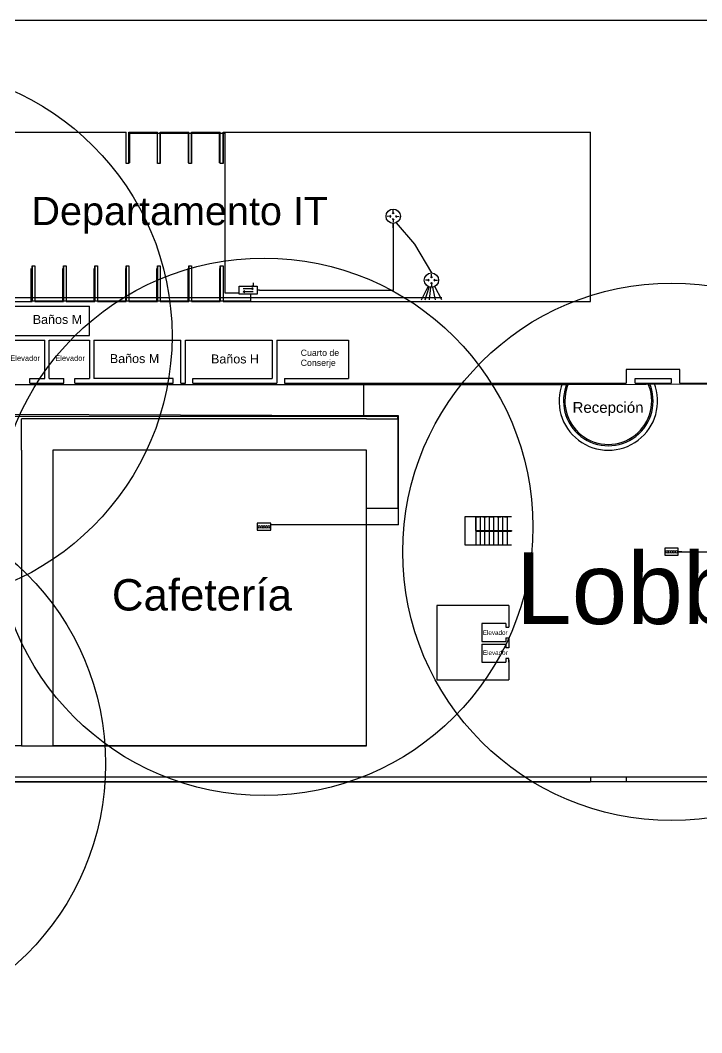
# Model space of a CAD drawing. Header units: millimetres. Extents: x 225 to 740, y 2333 to 4836.
# Drawn here: x 275.6 to 351.6, y 2332.5 to 2445.5 of the extents above; entities that cross this region are included whole.
import ezdxf

# ---------------------------------------------------------------- set-up
doc = ezdxf.new("R2010")
doc.units = ezdxf.units.MM
for name, color, linetype in [('DefaultArea', 30, 'Continuous'), ('DefaultNetwork', 100, 'Continuous'), ('DefaultTags', 7, 'Continuous'), ('DefaultWalls', 5, 'Continuous'), ('NoF1', 5, 'Continuous')]:
    doc.layers.add(name, color=color, linetype=linetype)
doc.styles.get("Standard").update_dxf_attribs({"font": 'arial.ttf'})

msp = doc.modelspace()

# ---------------------------------------------------------------- linework, layer by layer
at = {"layer": 'DefaultArea'}
for centre in [(262.52, 2410.29), (302.79, 2388.99), (348.28, 2386.2), (255.11, 2362.51)]:
    msp.add_circle(centre, 30, dxfattribs=at)
at = {"layer": 'DefaultNetwork', "color": 8}
for p, q in [((287.81, 2429.62), (287.81, 2432.93)), ((287.81, 2432.93), (298.4, 2432.93)), ((294.34, 2429.62), (294.34, 2432.93)), ((297.82, 2429.62), (297.82, 2432.93)), ((298.4, 2432.93), (298.4, 2415.13)), ((317.19, 2422.36), (317.19, 2422.86)), ((317.19, 2422.86), (317.19, 2415.37)), ((317.54, 2422.93), (319.58, 2420.53)), ((319.58, 2420.53), (321.47, 2417.33)), ((276.81, 2414.21), (276.81, 2417.83)), ((280.34, 2414.21), (280.34, 2417.83)), ((283.84, 2414.21), (283.84, 2417.83)), ((287.36, 2414.21), (287.36, 2417.83)), ((290.83, 2414.21), (290.83, 2417.83)), ((294.33, 2414.21), (294.33, 2417.83)), ((297.87, 2414.21), (297.87, 2417.83)), ((301.45, 2415.93), (301.45, 2415.86)), ((301.56, 2416.23), (301.56, 2415.86)), ((302.28, 2415.42), (302.02, 2415.42)), ((302.28, 2415.42), (317.19, 2415.42)), ((320.38, 2414.33), (321.11, 2415.81)), ((320.78, 2414.33), (321.23, 2415.76)), ((321.25, 2414.33), (321.39, 2415.73)), ((321.92, 2414.33), (321.63, 2415.74)), ((322.63, 2414.33), (321.85, 2415.82)), ((273.52, 2414.6), (322.63, 2414.6)), ((298.4, 2415.13), (300.02, 2415.13)), ((301.33, 2414.21), (301.33, 2414.96)), ((276.81, 2414.21), (301.33, 2414.21)), ((313.9, 2404.84), (263.9, 2404.84)), ((336.7, 2404.84), (313.9, 2404.84)), ((313.9, 2404.84), (313.9, 2401.38)), ((383.77, 2405.03), (336.7, 2404.84)), ((313.9, 2401.38), (267.59, 2401.57)), ((317.8, 2401.38), (313.9, 2401.38)), ((317.8, 2389.22), (317.8, 2401.38)), ((317.8, 2389.22), (303.53, 2389.22)), ((349.02, 2386.2), (361.11, 2386.21)), ((349.43, 2386.2), (349.02, 2386.2))]:
    msp.add_line(p, q, dxfattribs=at)
at = {"layer": 'DefaultNetwork', "color": 240, "true_color": 0xed1f24}
for p, q in [((316.93, 2423.66), (316.53, 2423.64)), ((316.93, 2423.66), (316.82, 2423.76)), ((316.93, 2423.66), (316.83, 2423.54)), ((317.2, 2423.93), (317.09, 2424.04)), ((317.2, 2423.39), (317.09, 2423.29)), ((317.2, 2423.93), (317.2, 2424.33)), ((317.2, 2423.93), (317.31, 2424.04)), ((317.2, 2423.39), (317.2, 2422.99)), ((317.2, 2423.39), (317.31, 2423.29)), ((317.47, 2423.66), (317.58, 2423.76)), ((317.47, 2423.66), (317.87, 2423.64)), ((317.47, 2423.66), (317.57, 2423.54))]:
    msp.add_line(p, q, dxfattribs=at)
at = {"layer": 'DefaultNetwork', "color": 4}
for p, q in [((321.2, 2416.52), (320.8, 2416.51)), ((321.2, 2416.52), (321.1, 2416.63)), ((321.2, 2416.52), (321.1, 2416.41)), ((321.47, 2416.8), (321.36, 2416.9)), ((321.47, 2416.8), (321.47, 2417.2)), ((321.47, 2416.8), (321.58, 2416.9)), ((321.75, 2416.52), (321.85, 2416.63)), ((321.75, 2416.52), (322.15, 2416.51)), ((321.75, 2416.52), (321.84, 2416.41)), ((321.47, 2416.25), (321.36, 2416.15)), ((321.47, 2416.25), (321.47, 2415.85)), ((321.47, 2416.25), (321.58, 2416.15))]:
    msp.add_line(p, q, dxfattribs=at)
at = {"layer": 'DefaultNetwork', "color": 6}
for p, q in [((300.02, 2414.96), (300.02, 2415.86)), ((300.02, 2415.86), (302.02, 2415.86)), ((301.57, 2415.56), (300.47, 2415.56)), ((300.47, 2415.26), (300.63, 2415.38)), ((301.57, 2415.56), (301.41, 2415.68)), ((301.57, 2415.56), (301.41, 2415.44)), ((302.02, 2415.86), (302.02, 2414.96)), ((302.02, 2414.96), (300.02, 2414.96)), ((300.47, 2415.26), (301.57, 2415.26)), ((300.47, 2415.26), (300.63, 2415.14))]:
    msp.add_line(p, q, dxfattribs=at)
at = {"layer": 'DefaultNetwork'}
for p, q in [((302.03, 2389.4), (302.03, 2388.6)), ((303.53, 2389.4), (302.03, 2389.4)), ((303.53, 2388.6), (303.53, 2389.4)), ((302.03, 2388.6), (303.53, 2388.6)), ((347.52, 2386.61), (347.52, 2385.81)), ((349.02, 2386.61), (347.52, 2386.61)), ((349.02, 2385.81), (349.02, 2386.61)), ((347.52, 2385.81), (349.02, 2385.81))]:
    msp.add_line(p, q, dxfattribs=at)
at = {"layer": 'DefaultNetwork', "color": 240, "true_color": 0xed1f24}
msp.add_circle((317.2, 2423.66), 0.8, dxfattribs=at)
at = {"layer": 'DefaultNetwork', "color": 4}
msp.add_circle((321.47, 2416.53), 0.8, dxfattribs=at)
at = {"layer": 'DefaultNetwork', "color": 3}
for centre in [(302.26, 2388.99), (302.53, 2388.99), (302.79, 2388.99), (303.06, 2388.99), (303.32, 2388.99), (347.75, 2386.2), (348.02, 2386.2), (348.28, 2386.2), (348.55, 2386.2), (348.81, 2386.2)]:
    msp.add_circle(centre, 0.132, dxfattribs=at)
at = {"layer": 'DefaultNetwork', "color": 8}
msp.add_arc((341.21, 2403.04), 4.85, 155.6513, 24.3487, dxfattribs=at)
at = {"layer": 'DefaultWalls'}
for p, q in [((241.21, 2445.54), (441.21, 2445.54)), ((241.21, 2445.54), (441.21, 2445.54)), ((241.21, 2445.54), (441.21, 2445.54)), ((241.21, 2445.54), (441.21, 2445.54)), ((273.41, 2433.04), (287.41, 2433.04)), ((273.41, 2433.04), (287.41, 2433.04)), ((273.41, 2433.04), (287.41, 2433.04)), ((273.41, 2433.04), (287.41, 2433.04)), ((287.41, 2429.54), (287.41, 2433.04)), ((287.41, 2429.54), (287.41, 2433.04)), ((287.41, 2429.54), (287.41, 2433.04)), ((287.41, 2429.54), (287.41, 2433.04)), ((287.71, 2433.04), (290.91, 2433.04)), ((287.71, 2429.54), (287.71, 2433.04)), ((287.71, 2433.04), (287.71, 2429.54)), ((287.71, 2433.04), (290.91, 2433.04)), ((287.71, 2429.54), (287.71, 2433.04)), ((287.71, 2433.04), (287.71, 2429.54)), ((287.71, 2433.04), (290.91, 2433.04)), ((287.71, 2429.54), (287.71, 2433.04)), ((287.71, 2433.04), (287.71, 2429.54)), ((287.71, 2433.04), (290.91, 2433.04)), ((287.71, 2429.54), (287.71, 2433.04)), ((287.71, 2433.04), (287.71, 2429.54)), ((290.91, 2429.54), (290.91, 2433.04)), ((290.91, 2429.54), (290.91, 2433.04)), ((290.91, 2429.54), (290.91, 2433.04)), ((290.91, 2429.54), (290.91, 2433.04)), ((291.21, 2433.04), (294.41, 2433.04)), ((291.21, 2429.54), (291.21, 2433.04)), ((291.21, 2433.04), (291.21, 2429.54)), ((291.21, 2433.04), (294.41, 2433.04)), ((291.21, 2429.54), (291.21, 2433.04)), ((291.21, 2433.04), (291.21, 2429.54)), ((291.21, 2433.04), (294.41, 2433.04)), ((291.21, 2429.54), (291.21, 2433.04)), ((291.21, 2433.04), (291.21, 2429.54)), ((291.21, 2433.04), (294.41, 2433.04)), ((291.21, 2429.54), (291.21, 2433.04)), ((291.21, 2433.04), (291.21, 2429.54)), ((294.41, 2429.54), (294.41, 2433.04)), ((294.41, 2429.54), (294.41, 2433.04)), ((294.41, 2429.54), (294.41, 2433.04)), ((294.41, 2429.54), (294.41, 2433.04)), ((294.71, 2433.04), (297.91, 2433.04)), ((294.71, 2429.54), (294.71, 2433.04)), ((294.71, 2433.04), (294.71, 2429.54)), ((294.71, 2433.04), (297.91, 2433.04)), ((294.71, 2429.54), (294.71, 2433.04)), ((294.71, 2433.04), (294.71, 2429.54)), ((294.71, 2433.04), (297.91, 2433.04)), ((294.71, 2429.54), (294.71, 2433.04)), ((294.71, 2433.04), (294.71, 2429.54)), ((294.71, 2433.04), (297.91, 2433.04)), ((294.71, 2429.54), (294.71, 2433.04)), ((294.71, 2433.04), (294.71, 2429.54)), ((297.91, 2429.54), (297.91, 2433.04)), ((297.91, 2429.54), (297.91, 2433.04)), ((297.91, 2429.54), (297.91, 2433.04)), ((297.91, 2429.54), (297.91, 2433.04)), ((298.21, 2433.04), (339.21, 2433.04)), ((298.21, 2429.54), (298.21, 2433.04)), ((298.21, 2433.04), (298.21, 2429.54)), ((298.21, 2433.04), (339.21, 2433.04)), ((298.21, 2429.54), (298.21, 2433.04)), ((298.21, 2433.04), (298.21, 2429.54)), ((298.21, 2433.04), (339.21, 2433.04)), ((298.21, 2429.54), (298.21, 2433.04)), ((298.21, 2433.04), (298.21, 2429.54)), ((298.21, 2433.04), (339.21, 2433.04)), ((298.21, 2429.54), (298.21, 2433.04)), ((298.21, 2433.04), (298.21, 2429.54)), ((339.21, 2414.14), (339.21, 2433.04)), ((339.21, 2414.14), (339.21, 2433.04)), ((339.21, 2414.14), (339.21, 2433.04)), ((339.21, 2414.14), (339.21, 2433.04)), ((287.71, 2429.54), (287.41, 2429.54)), ((287.71, 2429.54), (287.41, 2429.54)), ((287.71, 2429.54), (287.41, 2429.54)), ((287.71, 2429.54), (287.41, 2429.54)), ((291.21, 2429.54), (290.91, 2429.54)), ((291.21, 2429.54), (290.91, 2429.54)), ((291.21, 2429.54), (290.91, 2429.54)), ((291.21, 2429.54), (290.91, 2429.54)), ((294.71, 2429.54), (294.41, 2429.54)), ((294.71, 2429.54), (294.41, 2429.54)), ((294.71, 2429.54), (294.41, 2429.54)), ((294.71, 2429.54), (294.41, 2429.54)), ((298.21, 2429.54), (297.91, 2429.54)), ((298.21, 2429.54), (297.91, 2429.54)), ((298.21, 2429.54), (297.91, 2429.54)), ((298.21, 2429.54), (297.91, 2429.54)), ((276.91, 2418.14), (276.91, 2414.14)), ((276.91, 2414.14), (276.91, 2418.14)), ((276.91, 2418.14), (277.21, 2418.14)), ((276.91, 2418.14), (276.91, 2414.14)), ((276.91, 2414.14), (276.91, 2418.14)), ((276.91, 2418.14), (277.21, 2418.14)), ((276.91, 2418.14), (276.91, 2414.14)), ((276.91, 2414.14), (276.91, 2418.14)), ((276.91, 2418.14), (277.21, 2418.14)), ((276.91, 2418.14), (276.91, 2414.14)), ((276.91, 2414.14), (276.91, 2418.14)), ((276.91, 2418.14), (277.21, 2418.14)), ((277.21, 2418.14), (277.21, 2414.14)), ((277.21, 2418.14), (277.21, 2414.14)), ((277.21, 2418.14), (277.21, 2414.14)), ((277.21, 2418.14), (277.21, 2414.14)), ((280.41, 2418.14), (280.41, 2414.14)), ((280.41, 2414.14), (280.41, 2418.14)), ((280.41, 2418.14), (280.71, 2418.14)), ((280.41, 2418.14), (280.41, 2414.14)), ((280.41, 2414.14), (280.41, 2418.14)), ((280.41, 2418.14), (280.71, 2418.14)), ((280.41, 2418.14), (280.41, 2414.14)), ((280.41, 2414.14), (280.41, 2418.14)), ((280.41, 2418.14), (280.71, 2418.14)), ((280.41, 2418.14), (280.41, 2414.14)), ((280.41, 2414.14), (280.41, 2418.14)), ((280.41, 2418.14), (280.71, 2418.14)), ((280.71, 2418.14), (280.71, 2414.14)), ((280.71, 2418.14), (280.71, 2414.14)), ((280.71, 2418.14), (280.71, 2414.14)), ((280.71, 2418.14), (280.71, 2414.14)), ((283.91, 2418.14), (283.91, 2414.14)), ((283.91, 2414.14), (283.91, 2418.14)), ((283.91, 2418.14), (284.21, 2418.14)), ((283.91, 2418.14), (283.91, 2414.14)), ((283.91, 2414.14), (283.91, 2418.14)), ((283.91, 2418.14), (284.21, 2418.14)), ((283.91, 2418.14), (283.91, 2414.14)), ((283.91, 2414.14), (283.91, 2418.14)), ((283.91, 2418.14), (284.21, 2418.14)), ((283.91, 2418.14), (283.91, 2414.14)), ((283.91, 2414.14), (283.91, 2418.14)), ((283.91, 2418.14), (284.21, 2418.14)), ((284.21, 2418.14), (284.21, 2414.14)), ((284.21, 2418.14), (284.21, 2414.14)), ((284.21, 2418.14), (284.21, 2414.14)), ((284.21, 2418.14), (284.21, 2414.14)), ((287.41, 2418.14), (287.41, 2414.14)), ((287.41, 2414.14), (287.41, 2418.14)), ((287.41, 2418.14), (287.71, 2418.14)), ((287.41, 2418.14), (287.41, 2414.14)), ((287.41, 2414.14), (287.41, 2418.14)), ((287.41, 2418.14), (287.71, 2418.14)), ((287.41, 2418.14), (287.41, 2414.14)), ((287.41, 2414.14), (287.41, 2418.14)), ((287.41, 2418.14), (287.71, 2418.14)), ((287.41, 2418.14), (287.41, 2414.14)), ((287.41, 2414.14), (287.41, 2418.14)), ((287.41, 2418.14), (287.71, 2418.14)), ((287.71, 2418.14), (287.71, 2414.14)), ((287.71, 2418.14), (287.71, 2414.14)), ((287.71, 2418.14), (287.71, 2414.14)), ((287.71, 2418.14), (287.71, 2414.14)), ((290.91, 2418.14), (290.91, 2414.14)), ((290.91, 2414.14), (290.91, 2418.14)), ((290.91, 2418.14), (291.21, 2418.14)), ((290.91, 2418.14), (290.91, 2414.14)), ((290.91, 2414.14), (290.91, 2418.14)), ((290.91, 2418.14), (291.21, 2418.14)), ((290.91, 2418.14), (290.91, 2414.14)), ((290.91, 2414.14), (290.91, 2418.14)), ((290.91, 2418.14), (291.21, 2418.14)), ((290.91, 2418.14), (290.91, 2414.14)), ((290.91, 2414.14), (290.91, 2418.14)), ((290.91, 2418.14), (291.21, 2418.14)), ((291.21, 2418.14), (291.21, 2414.14)), ((291.21, 2418.14), (291.21, 2414.14)), ((291.21, 2418.14), (291.21, 2414.14)), ((291.21, 2418.14), (291.21, 2414.14)), ((294.41, 2418.14), (294.41, 2414.14)), ((294.41, 2414.14), (294.41, 2418.14)), ((294.41, 2418.14), (294.71, 2418.14)), ((294.41, 2418.14), (294.41, 2414.14)), ((294.41, 2414.14), (294.41, 2418.14)), ((294.41, 2418.14), (294.71, 2418.14)), ((294.41, 2418.14), (294.41, 2414.14)), ((294.41, 2414.14), (294.41, 2418.14)), ((294.41, 2418.14), (294.71, 2418.14)), ((294.41, 2418.14), (294.41, 2414.14)), ((294.41, 2414.14), (294.41, 2418.14)), ((294.41, 2418.14), (294.71, 2418.14)), ((294.71, 2418.14), (294.71, 2414.14)), ((294.71, 2418.14), (294.71, 2414.14)), ((294.71, 2418.14), (294.71, 2414.14)), ((294.71, 2418.14), (294.71, 2414.14)), ((297.91, 2418.14), (297.91, 2414.14)), ((297.91, 2414.14), (297.91, 2418.14)), ((297.91, 2418.14), (298.21, 2418.14)), ((297.91, 2418.14), (297.91, 2414.14)), ((297.91, 2414.14), (297.91, 2418.14)), ((297.91, 2418.14), (298.21, 2418.14)), ((297.91, 2418.14), (297.91, 2414.14)), ((297.91, 2414.14), (297.91, 2418.14)), ((297.91, 2418.14), (298.21, 2418.14)), ((297.91, 2418.14), (297.91, 2414.14)), ((297.91, 2414.14), (297.91, 2418.14)), ((297.91, 2418.14), (298.21, 2418.14)), ((298.21, 2418.14), (298.21, 2414.14)), ((298.21, 2418.14), (298.21, 2414.14)), ((298.21, 2418.14), (298.21, 2414.14)), ((298.21, 2418.14), (298.21, 2414.14)), ((273.41, 2414.14), (276.91, 2414.14)), ((273.41, 2414.14), (276.91, 2414.14)), ((273.41, 2414.14), (276.91, 2414.14)), ((273.41, 2414.14), (276.91, 2414.14)), ((273.61, 2413.64), (283.31, 2413.64)), ((273.61, 2413.64), (283.31, 2413.64)), ((273.61, 2413.64), (283.31, 2413.64)), ((273.61, 2413.64), (283.31, 2413.64)), ((277.21, 2414.14), (280.41, 2414.14)), ((277.21, 2414.14), (280.41, 2414.14)), ((277.21, 2414.14), (280.41, 2414.14)), ((277.21, 2414.14), (280.41, 2414.14)), ((280.71, 2414.14), (283.91, 2414.14)), ((280.71, 2414.14), (283.91, 2414.14)), ((280.71, 2414.14), (283.91, 2414.14)), ((280.71, 2414.14), (283.91, 2414.14)), ((283.31, 2410.34), (283.31, 2413.64)), ((283.31, 2410.34), (283.31, 2413.64)), ((283.31, 2410.34), (283.31, 2413.64)), ((283.31, 2410.34), (283.31, 2413.64)), ((284.21, 2414.14), (287.41, 2414.14)), ((284.21, 2414.14), (287.41, 2414.14)), ((284.21, 2414.14), (287.41, 2414.14)), ((284.21, 2414.14), (287.41, 2414.14)), ((287.71, 2414.14), (290.91, 2414.14)), ((287.71, 2414.14), (290.91, 2414.14)), ((287.71, 2414.14), (290.91, 2414.14)), ((287.71, 2414.14), (290.91, 2414.14)), ((291.21, 2414.14), (294.41, 2414.14)), ((291.21, 2414.14), (294.41, 2414.14)), ((291.21, 2414.14), (294.41, 2414.14)), ((291.21, 2414.14), (294.41, 2414.14)), ((294.71, 2414.14), (297.91, 2414.14)), ((294.71, 2414.14), (297.91, 2414.14)), ((294.71, 2414.14), (297.91, 2414.14)), ((294.71, 2414.14), (297.91, 2414.14)), ((298.21, 2414.14), (339.21, 2414.14)), ((298.21, 2414.14), (339.21, 2414.14)), ((298.21, 2414.14), (339.21, 2414.14)), ((298.21, 2414.14), (339.21, 2414.14)), ((269.61, 2410.34), (283.31, 2410.34)), ((269.61, 2410.34), (283.31, 2410.34)), ((269.61, 2410.34), (283.31, 2410.34)), ((269.61, 2410.34), (283.31, 2410.34)), ((273.81, 2409.84), (278.31, 2409.84)), ((273.81, 2409.84), (278.31, 2409.84)), ((273.81, 2409.84), (278.31, 2409.84)), ((273.81, 2409.84), (278.31, 2409.84)), ((278.31, 2405.54), (278.31, 2409.84)), ((278.31, 2405.54), (278.31, 2409.84)), ((278.31, 2405.54), (278.31, 2409.84)), ((278.31, 2405.54), (278.31, 2409.84)), ((278.81, 2405.54), (278.81, 2409.84)), ((278.81, 2409.84), (283.31, 2409.84)), ((278.81, 2405.54), (278.81, 2409.84)), ((278.81, 2409.84), (283.31, 2409.84)), ((278.81, 2405.54), (278.81, 2409.84)), ((278.81, 2409.84), (283.31, 2409.84)), ((278.81, 2405.54), (278.81, 2409.84)), ((278.81, 2409.84), (283.31, 2409.84)), ((283.31, 2409.84), (283.31, 2405.54)), ((283.31, 2409.84), (283.31, 2405.54)), ((283.31, 2409.84), (283.31, 2405.54)), ((283.31, 2409.84), (283.31, 2405.54)), ((283.81, 2409.84), (293.51, 2409.84)), ((283.81, 2409.84), (283.81, 2405.54)), ((283.81, 2409.84), (293.51, 2409.84)), ((283.81, 2409.84), (283.81, 2405.54)), ((283.81, 2409.84), (293.51, 2409.84)), ((283.81, 2409.84), (283.81, 2405.54)), ((283.81, 2409.84), (293.51, 2409.84)), ((283.81, 2409.84), (283.81, 2405.54)), ((293.51, 2405.04), (293.51, 2409.84)), ((293.51, 2405.04), (293.51, 2409.84)), ((293.51, 2405.04), (293.51, 2409.84)), ((293.51, 2405.04), (293.51, 2409.84)), ((294.01, 2409.84), (303.71, 2409.84)), ((294.01, 2405.04), (294.01, 2409.84)), ((294.01, 2409.84), (303.71, 2409.84)), ((294.01, 2409.84), (303.71, 2409.84)), ((294.01, 2405.04), (294.01, 2409.84)), ((294.01, 2409.84), (303.71, 2409.84)), ((294.01, 2409.84), (303.71, 2409.84)), ((294.01, 2405.04), (294.01, 2409.84)), ((294.01, 2409.84), (303.71, 2409.84)), ((294.01, 2409.84), (303.71, 2409.84)), ((294.01, 2405.04), (294.01, 2409.84)), ((294.01, 2409.84), (303.71, 2409.84)), ((303.71, 2409.84), (303.71, 2405.54)), ((303.71, 2409.84), (303.71, 2405.54)), ((303.71, 2409.84), (303.71, 2405.54)), ((303.71, 2409.84), (303.71, 2405.54)), ((304.21, 2409.84), (304.21, 2405.54)), ((304.21, 2409.84), (312.21, 2409.84)), ((304.21, 2409.84), (304.21, 2405.54)), ((304.21, 2409.84), (312.21, 2409.84)), ((304.21, 2409.84), (304.21, 2405.54)), ((304.21, 2409.84), (312.21, 2409.84)), ((304.21, 2409.84), (304.21, 2405.54)), ((304.21, 2409.84), (312.21, 2409.84)), ((312.21, 2409.84), (312.21, 2405.54)), ((312.21, 2409.84), (312.21, 2405.54)), ((312.21, 2409.84), (312.21, 2405.54)), ((312.21, 2409.84), (312.21, 2405.54)), ((349.21, 2406.54), (343.21, 2406.54)), ((343.21, 2406.54), (343.21, 2405.04)), ((349.21, 2406.54), (343.21, 2406.54)), ((343.21, 2406.54), (343.21, 2405.04)), ((349.21, 2406.54), (343.21, 2406.54)), ((343.21, 2406.54), (343.21, 2405.04)), ((349.21, 2406.54), (343.21, 2406.54)), ((343.21, 2406.54), (343.21, 2405.04)), ((349.21, 2405.04), (349.21, 2406.54)), ((349.21, 2405.04), (349.21, 2406.54)), ((349.21, 2405.04), (349.21, 2406.54)), ((349.21, 2405.04), (349.21, 2406.54)), ((276.66, 2405.04), (276.66, 2405.54)), ((276.66, 2405.54), (278.31, 2405.54)), ((276.66, 2405.04), (276.66, 2405.54)), ((276.66, 2405.54), (278.31, 2405.54)), ((276.66, 2405.04), (276.66, 2405.54)), ((276.66, 2405.54), (278.31, 2405.54)), ((276.66, 2405.04), (276.66, 2405.54)), ((276.66, 2405.54), (278.31, 2405.54)), ((278.81, 2405.54), (280.46, 2405.54)), ((278.81, 2405.54), (280.46, 2405.54)), ((278.81, 2405.54), (280.46, 2405.54)), ((278.81, 2405.54), (280.46, 2405.54)), ((280.46, 2405.04), (280.46, 2405.54)), ((280.46, 2405.04), (280.46, 2405.54)), ((280.46, 2405.04), (280.46, 2405.54)), ((280.46, 2405.04), (280.46, 2405.54)), ((281.66, 2405.04), (281.66, 2405.54)), ((281.66, 2405.54), (283.31, 2405.54)), ((281.66, 2405.04), (281.66, 2405.54)), ((281.66, 2405.54), (283.31, 2405.54)), ((281.66, 2405.04), (281.66, 2405.54)), ((281.66, 2405.54), (283.31, 2405.54)), ((281.66, 2405.04), (281.66, 2405.54)), ((281.66, 2405.54), (283.31, 2405.54)), ((292.66, 2405.54), (283.81, 2405.54)), ((292.66, 2405.54), (283.81, 2405.54)), ((292.66, 2405.54), (283.81, 2405.54)), ((292.66, 2405.54), (283.81, 2405.54)), ((292.66, 2405.04), (292.66, 2405.54)), ((292.66, 2405.04), (292.66, 2405.54)), ((292.66, 2405.04), (292.66, 2405.54)), ((292.66, 2405.04), (292.66, 2405.54)), ((294.86, 2405.04), (294.86, 2405.54)), ((294.86, 2405.54), (303.71, 2405.54)), ((294.86, 2405.04), (294.86, 2405.54)), ((294.86, 2405.54), (303.71, 2405.54)), ((294.86, 2405.04), (294.86, 2405.54)), ((294.86, 2405.54), (303.71, 2405.54)), ((294.86, 2405.04), (294.86, 2405.54)), ((294.86, 2405.54), (303.71, 2405.54)), ((304.21, 2405.54), (304.21, 2405.04)), ((304.21, 2405.54), (304.21, 2405.04)), ((304.21, 2405.54), (304.21, 2405.04)), ((304.21, 2405.54), (304.21, 2405.04)), ((305.06, 2405.54), (312.21, 2405.54)), ((305.06, 2405.54), (305.06, 2405.04)), ((305.06, 2405.54), (312.21, 2405.54)), ((305.06, 2405.54), (305.06, 2405.04)), ((305.06, 2405.54), (312.21, 2405.54)), ((305.06, 2405.54), (305.06, 2405.04)), ((305.06, 2405.54), (312.21, 2405.54)), ((305.06, 2405.54), (305.06, 2405.04)), ((344.21, 2405.04), (344.21, 2405.54)), ((344.21, 2405.54), (348.21, 2405.54)), ((344.21, 2405.04), (344.21, 2405.54)), ((344.21, 2405.54), (348.21, 2405.54)), ((344.21, 2405.04), (344.21, 2405.54)), ((344.21, 2405.54), (348.21, 2405.54)), ((344.21, 2405.04), (344.21, 2405.54)), ((344.21, 2405.54), (348.21, 2405.54)), ((348.21, 2405.54), (348.21, 2405.04)), ((348.21, 2405.54), (348.21, 2405.04)), ((348.21, 2405.54), (348.21, 2405.04)), ((348.21, 2405.54), (348.21, 2405.04)), ((276.66, 2405.04), (280.46, 2405.04)), ((276.66, 2405.04), (278.56, 2405.04)), ((276.66, 2405.04), (280.46, 2405.04)), ((276.66, 2405.04), (278.56, 2405.04)), ((276.66, 2405.04), (280.46, 2405.04)), ((276.66, 2405.04), (278.56, 2405.04)), ((276.66, 2405.04), (280.46, 2405.04)), ((276.66, 2405.04), (278.56, 2405.04)), ((278.81, 2405.04), (280.46, 2405.04)), ((278.81, 2405.04), (280.46, 2405.04)), ((278.81, 2405.04), (280.46, 2405.04)), ((278.81, 2405.04), (280.46, 2405.04)), ((281.66, 2405.04), (292.66, 2405.04)), ((281.66, 2405.04), (292.66, 2405.04)), ((281.66, 2405.04), (292.66, 2405.04)), ((281.66, 2405.04), (292.66, 2405.04)), ((293.51, 2405.04), (294.01, 2405.04)), ((293.51, 2405.04), (294.01, 2405.04)), ((293.51, 2405.04), (294.01, 2405.04)), ((293.51, 2405.04), (294.01, 2405.04)), ((294.86, 2405.04), (304.21, 2405.04)), ((294.86, 2405.04), (304.21, 2405.04)), ((294.86, 2405.04), (304.21, 2405.04)), ((294.86, 2405.04), (304.21, 2405.04)), ((305.06, 2405.04), (343.21, 2405.04)), ((305.06, 2405.04), (343.21, 2405.04)), ((305.06, 2405.04), (343.21, 2405.04)), ((305.06, 2405.04), (343.21, 2405.04)), ((344.21, 2405.04), (346.33, 2405.04)), ((344.21, 2405.04), (346.33, 2405.04)), ((344.21, 2405.04), (346.33, 2405.04)), ((344.21, 2405.04), (346.33, 2405.04)), ((345.79, 2405.04), (348.21, 2405.04)), ((345.79, 2405.04), (348.21, 2405.04)), ((345.79, 2405.04), (348.21, 2405.04)), ((345.79, 2405.04), (348.21, 2405.04)), ((349.21, 2405.04), (383.79, 2405.04)), ((349.21, 2405.04), (383.79, 2405.04)), ((349.21, 2405.04), (383.79, 2405.04)), ((349.21, 2405.04), (383.79, 2405.04)), ((264.33, 2401.34), (277.27, 2401.34)), ((264.33, 2401.34), (277.27, 2401.34)), ((264.33, 2401.34), (277.27, 2401.34)), ((264.33, 2401.34), (277.27, 2401.34)), ((275.71, 2397.54), (275.71, 2401.04)), ((279.21, 2401.04), (275.71, 2401.04)), ((275.71, 2397.54), (275.71, 2401.04)), ((279.21, 2401.04), (275.71, 2401.04)), ((275.71, 2397.54), (275.71, 2401.04)), ((279.21, 2401.04), (275.71, 2401.04)), ((275.71, 2397.54), (275.71, 2401.04)), ((279.21, 2401.04), (275.71, 2401.04)), ((277.27, 2401.34), (317.71, 2401.34)), ((277.27, 2401.34), (317.71, 2401.34)), ((277.27, 2401.34), (317.71, 2401.34)), ((277.27, 2401.34), (317.71, 2401.34)), ((314.21, 2401.04), (279.21, 2401.04)), ((314.21, 2401.04), (279.21, 2401.04)), ((314.21, 2401.04), (279.21, 2401.04)), ((314.21, 2401.04), (279.21, 2401.04)), ((314.21, 2401.04), (317.71, 2401.04)), ((314.21, 2401.04), (317.71, 2401.04)), ((314.21, 2401.04), (317.71, 2401.04)), ((314.21, 2401.04), (317.71, 2401.04)), ((317.71, 2401.04), (317.71, 2401.34)), ((317.71, 2401.04), (317.71, 2401.34)), ((317.71, 2401.04), (317.71, 2401.34)), ((317.71, 2401.04), (317.71, 2401.34)), ((317.71, 2401.04), (317.71, 2394.04)), ((317.71, 2401.04), (317.71, 2394.04)), ((317.71, 2401.04), (317.71, 2394.04)), ((317.71, 2401.04), (317.71, 2394.04)), ((275.71, 2397.54), (275.71, 2364.54)), ((275.71, 2397.54), (275.71, 2364.54)), ((275.71, 2397.54), (275.71, 2364.54)), ((275.71, 2397.54), (275.71, 2364.54)), ((314.21, 2397.54), (279.21, 2397.54)), ((279.21, 2397.54), (279.21, 2364.54)), ((314.21, 2397.54), (279.21, 2397.54)), ((279.21, 2397.54), (279.21, 2364.54)), ((314.21, 2397.54), (279.21, 2397.54)), ((279.21, 2397.54), (279.21, 2364.54)), ((314.21, 2397.54), (279.21, 2397.54)), ((279.21, 2397.54), (279.21, 2364.54)), ((314.21, 2364.54), (314.21, 2397.54)), ((314.21, 2364.54), (314.21, 2397.54)), ((314.21, 2364.54), (314.21, 2397.54)), ((314.21, 2364.54), (314.21, 2397.54)), ((317.71, 2394.04), (317.71, 2391.04)), ((317.71, 2394.04), (317.71, 2391.04)), ((317.71, 2394.04), (317.71, 2391.04)), ((317.71, 2394.04), (317.71, 2391.04)), ((317.71, 2391.04), (314.21, 2391.04)), ((317.71, 2391.04), (314.21, 2391.04)), ((317.71, 2391.04), (314.21, 2391.04)), ((317.71, 2391.04), (314.21, 2391.04)), ((330.41, 2390.09), (325.21, 2390.09)), ((325.21, 2390.09), (325.21, 2386.99)), ((325.21, 2390.09), (325.21, 2388.54)), ((330.41, 2390.09), (325.21, 2390.09)), ((325.21, 2390.09), (325.21, 2386.99)), ((325.21, 2390.09), (325.21, 2388.54)), ((330.41, 2390.09), (325.21, 2390.09)), ((325.21, 2390.09), (325.21, 2386.99)), ((325.21, 2390.09), (325.21, 2388.54)), ((330.41, 2390.09), (325.21, 2390.09)), ((325.21, 2390.09), (325.21, 2386.99)), ((325.21, 2390.09), (325.21, 2388.54)), ((326.41, 2388.59), (326.41, 2390.09)), ((326.41, 2390.09), (326.41, 2386.99)), ((326.41, 2390.09), (326.81, 2390.09)), ((326.41, 2388.59), (326.41, 2390.09)), ((326.41, 2390.09), (326.41, 2386.99)), ((326.41, 2390.09), (326.81, 2390.09)), ((326.41, 2388.59), (326.41, 2390.09)), ((326.41, 2390.09), (326.41, 2386.99)), ((326.41, 2390.09), (326.81, 2390.09)), ((326.41, 2388.59), (326.41, 2390.09)), ((326.41, 2390.09), (326.41, 2386.99)), ((326.41, 2390.09), (326.81, 2390.09)), ((326.91, 2390.09), (326.91, 2388.59)), ((326.91, 2390.09), (326.91, 2388.59)), ((326.91, 2390.09), (326.91, 2388.59)), ((326.91, 2390.09), (326.91, 2388.59)), ((327.21, 2390.09), (327.61, 2390.09)), ((327.21, 2390.09), (327.61, 2390.09)), ((327.21, 2390.09), (327.61, 2390.09)), ((327.21, 2390.09), (327.61, 2390.09)), ((327.41, 2390.09), (327.41, 2388.59)), ((327.41, 2390.09), (327.41, 2388.59)), ((327.41, 2390.09), (327.41, 2388.59)), ((327.41, 2390.09), (327.41, 2388.59)), ((327.91, 2390.09), (327.91, 2388.59)), ((327.91, 2390.09), (327.91, 2388.59)), ((327.91, 2390.09), (327.91, 2388.59)), ((327.91, 2390.09), (327.91, 2388.59)), ((328.01, 2390.09), (328.41, 2390.09)), ((328.01, 2390.09), (328.41, 2390.09)), ((328.01, 2390.09), (328.41, 2390.09)), ((328.01, 2390.09), (328.41, 2390.09)), ((328.41, 2390.09), (328.41, 2388.59)), ((328.41, 2390.09), (328.41, 2388.59)), ((328.41, 2390.09), (328.41, 2388.59)), ((328.41, 2390.09), (328.41, 2388.59)), ((328.81, 2390.09), (329.21, 2390.09)), ((328.81, 2390.09), (329.21, 2390.09)), ((328.81, 2390.09), (329.21, 2390.09)), ((328.81, 2390.09), (329.21, 2390.09)), ((328.91, 2390.09), (328.91, 2388.59)), ((328.91, 2390.09), (328.91, 2388.59)), ((328.91, 2390.09), (328.91, 2388.59)), ((328.91, 2390.09), (328.91, 2388.59)), ((329.41, 2390.09), (329.41, 2388.59)), ((329.41, 2390.09), (329.41, 2388.59)), ((329.41, 2390.09), (329.41, 2388.59)), ((329.41, 2390.09), (329.41, 2388.59)), ((329.61, 2390.09), (330.01, 2390.09)), ((329.61, 2390.09), (330.01, 2390.09)), ((329.61, 2390.09), (330.01, 2390.09)), ((329.61, 2390.09), (330.01, 2390.09)), ((329.91, 2390.09), (329.91, 2388.59)), ((329.91, 2390.09), (329.91, 2388.59)), ((329.91, 2390.09), (329.91, 2388.59)), ((329.91, 2390.09), (329.91, 2388.59)), ((326.41, 2388.59), (330.41, 2388.59)), ((326.41, 2388.59), (330.41, 2388.59)), ((326.41, 2388.59), (330.41, 2388.59)), ((326.41, 2388.59), (330.41, 2388.59)), ((326.41, 2388.49), (330.41, 2388.49)), ((326.41, 2388.49), (330.41, 2388.49)), ((326.41, 2388.49), (330.41, 2388.49)), ((326.41, 2388.49), (330.41, 2388.49)), ((326.81, 2388.59), (326.91, 2388.59)), ((326.81, 2388.59), (326.91, 2388.59)), ((326.81, 2388.59), (326.91, 2388.59)), ((326.81, 2388.59), (326.91, 2388.59)), ((327.61, 2388.59), (328.01, 2388.59)), ((327.61, 2388.59), (328.01, 2388.59)), ((327.61, 2388.59), (328.01, 2388.59)), ((327.61, 2388.59), (328.01, 2388.59)), ((328.41, 2388.59), (328.81, 2388.59)), ((328.41, 2388.59), (328.81, 2388.59)), ((328.41, 2388.59), (328.81, 2388.59)), ((328.41, 2388.59), (328.81, 2388.59)), ((329.21, 2388.59), (329.61, 2388.59)), ((329.21, 2388.59), (329.61, 2388.59)), ((329.21, 2388.59), (329.61, 2388.59)), ((329.21, 2388.59), (329.61, 2388.59)), ((330.41, 2388.59), (330.41, 2388.49)), ((330.41, 2388.59), (330.41, 2388.49)), ((330.41, 2388.59), (330.41, 2388.49)), ((330.41, 2388.59), (330.41, 2388.49)), ((325.21, 2386.99), (330.41, 2386.99)), ((325.21, 2386.99), (330.41, 2386.99)), ((325.21, 2386.99), (330.41, 2386.99)), ((325.21, 2386.99), (330.41, 2386.99)), ((330.09, 2380.2), (322.09, 2380.2)), ((322.09, 2380.2), (322.09, 2371.9)), ((330.09, 2380.2), (322.09, 2380.2)), ((322.09, 2380.2), (322.09, 2371.9)), ((330.09, 2380.2), (322.09, 2380.2)), ((322.09, 2380.2), (322.09, 2371.9)), ((330.09, 2380.2), (322.09, 2380.2)), ((322.09, 2380.2), (322.09, 2371.9)), ((330.09, 2380.2), (330.09, 2377.8)), ((330.09, 2380.2), (330.09, 2378.2)), ((330.09, 2380.2), (330.09, 2377.8)), ((330.09, 2380.2), (330.09, 2378.2)), ((330.09, 2380.2), (330.09, 2377.8)), ((330.09, 2380.2), (330.09, 2378.2)), ((330.09, 2380.2), (330.09, 2377.8)), ((330.09, 2380.2), (330.09, 2378.2)), ((329.79, 2378.2), (327.09, 2378.2)), ((327.09, 2378.2), (327.09, 2376.2)), ((329.79, 2378.2), (327.09, 2378.2)), ((327.09, 2378.2), (327.09, 2376.2)), ((329.79, 2378.2), (327.09, 2378.2)), ((327.09, 2378.2), (327.09, 2376.2)), ((329.79, 2378.2), (327.09, 2378.2)), ((327.09, 2378.2), (327.09, 2376.2)), ((329.79, 2378.2), (329.79, 2377.8)), ((329.79, 2378.2), (329.79, 2377.8)), ((329.79, 2378.2), (329.79, 2377.8)), ((329.79, 2378.2), (329.79, 2377.8)), ((329.79, 2377.8), (330.09, 2377.8)), ((329.79, 2377.8), (330.09, 2377.8)), ((329.79, 2377.8), (330.09, 2377.8)), ((329.79, 2377.8), (330.09, 2377.8)), ((327.09, 2376.2), (329.79, 2376.2)), ((327.09, 2376.2), (329.79, 2376.2)), ((327.09, 2376.2), (329.79, 2376.2)), ((327.09, 2376.2), (329.79, 2376.2)), ((327.09, 2375.9), (329.79, 2375.9)), ((327.09, 2375.9), (327.09, 2373.9)), ((327.09, 2375.9), (329.79, 2375.9)), ((327.09, 2375.9), (327.09, 2373.9)), ((327.09, 2375.9), (329.79, 2375.9)), ((327.09, 2375.9), (327.09, 2373.9)), ((327.09, 2375.9), (329.79, 2375.9)), ((327.09, 2375.9), (327.09, 2373.9)), ((329.79, 2376.6), (329.79, 2376.2)), ((329.79, 2376.6), (330.09, 2376.6)), ((329.79, 2376.6), (329.79, 2376.2)), ((329.79, 2376.6), (330.09, 2376.6)), ((329.79, 2376.6), (329.79, 2376.2)), ((329.79, 2376.6), (330.09, 2376.6)), ((329.79, 2376.6), (329.79, 2376.2)), ((329.79, 2376.6), (330.09, 2376.6)), ((329.79, 2375.9), (329.79, 2375.5)), ((329.79, 2375.9), (329.79, 2375.5)), ((329.79, 2375.9), (329.79, 2375.5)), ((329.79, 2375.9), (329.79, 2375.5)), ((330.09, 2376.6), (330.09, 2375.5)), ((330.09, 2376.6), (330.09, 2375.5)), ((330.09, 2376.6), (330.09, 2375.5)), ((330.09, 2376.6), (330.09, 2375.5)), ((330.09, 2375.5), (329.79, 2375.5)), ((330.09, 2375.5), (329.79, 2375.5)), ((330.09, 2375.5), (329.79, 2375.5)), ((330.09, 2375.5), (329.79, 2375.5)), ((327.09, 2373.9), (329.79, 2373.9)), ((327.09, 2373.9), (329.79, 2373.9)), ((327.09, 2373.9), (329.79, 2373.9)), ((327.09, 2373.9), (329.79, 2373.9)), ((329.79, 2374.3), (329.79, 2373.9)), ((330.09, 2374.3), (329.79, 2374.3)), ((329.79, 2374.3), (329.79, 2373.9)), ((330.09, 2374.3), (329.79, 2374.3)), ((329.79, 2374.3), (329.79, 2373.9)), ((330.09, 2374.3), (329.79, 2374.3)), ((329.79, 2374.3), (329.79, 2373.9)), ((330.09, 2374.3), (329.79, 2374.3)), ((330.09, 2373.9), (330.09, 2374.3)), ((330.09, 2373.9), (330.09, 2374.3)), ((330.09, 2373.9), (330.09, 2374.3)), ((330.09, 2373.9), (330.09, 2374.3)), ((330.09, 2374.1), (330.09, 2371.9)), ((330.09, 2374.1), (330.09, 2371.9)), ((330.09, 2374.1), (330.09, 2371.9)), ((330.09, 2374.1), (330.09, 2371.9)), ((322.09, 2371.9), (330.09, 2371.9)), ((322.09, 2371.9), (330.09, 2371.9)), ((322.09, 2371.9), (330.09, 2371.9)), ((322.09, 2371.9), (330.09, 2371.9)), ((275.71, 2364.54), (248.97, 2364.54)), ((275.71, 2364.54), (248.97, 2364.54)), ((275.71, 2364.54), (248.97, 2364.54)), ((275.71, 2364.54), (248.97, 2364.54)), ((275.71, 2364.54), (279.21, 2364.54)), ((275.71, 2364.54), (279.21, 2364.54)), ((275.71, 2364.54), (279.21, 2364.54)), ((275.71, 2364.54), (279.21, 2364.54)), ((314.21, 2364.54), (279.21, 2364.54)), ((314.21, 2364.54), (279.21, 2364.54)), ((279.21, 2364.54), (314.21, 2364.54)), ((314.21, 2364.54), (279.21, 2364.54)), ((314.21, 2364.54), (279.21, 2364.54)), ((279.21, 2364.54), (314.21, 2364.54)), ((314.21, 2364.54), (279.21, 2364.54)), ((314.21, 2364.54), (279.21, 2364.54)), ((279.21, 2364.54), (314.21, 2364.54)), ((314.21, 2364.54), (279.21, 2364.54)), ((314.21, 2364.54), (279.21, 2364.54)), ((279.21, 2364.54), (314.21, 2364.54)), ((339.21, 2360.54), (241.21, 2360.54)), ((241.21, 2360.54), (339.21, 2360.54)), ((339.21, 2360.54), (241.21, 2360.54)), ((241.21, 2360.54), (339.21, 2360.54)), ((339.21, 2360.54), (241.21, 2360.54)), ((241.21, 2360.54), (339.21, 2360.54)), ((339.21, 2360.54), (241.21, 2360.54)), ((241.21, 2360.54), (339.21, 2360.54)), ((339.21, 2361.04), (245.51, 2361.04)), ((339.21, 2361.04), (245.51, 2361.04)), ((339.21, 2361.04), (245.51, 2361.04)), ((339.21, 2361.04), (245.51, 2361.04)), ((339.21, 2361.04), (339.21, 2360.54)), ((339.21, 2361.04), (339.21, 2360.54)), ((339.21, 2361.04), (339.21, 2360.54)), ((339.21, 2361.04), (339.21, 2360.54)), ((416.19, 2361.04), (343.21, 2361.04)), ((343.21, 2361.04), (343.21, 2360.54)), ((416.19, 2361.04), (343.21, 2361.04)), ((343.21, 2361.04), (343.21, 2360.54)), ((416.19, 2361.04), (343.21, 2361.04)), ((343.21, 2361.04), (343.21, 2360.54)), ((416.19, 2361.04), (343.21, 2361.04)), ((343.21, 2361.04), (343.21, 2360.54)), ((441.21, 2360.54), (343.21, 2360.54)), ((441.21, 2360.54), (343.21, 2360.54)), ((441.21, 2360.54), (343.21, 2360.54)), ((441.21, 2360.54), (343.21, 2360.54))]:
    msp.add_line(p, q, dxfattribs=at)
for radius, start, end in [(5.5, 158.6763, 21.3237), (5.5, 158.6763, 21.3237), (5.5, 158.6763, 21.3237), (5.5, 158.6763, 21.3237), (5, 156.4218, 23.5782), (5, 156.4218, 23.5782), (5, 156.4218, 23.5782), (5, 156.4218, 23.5782)]:
    msp.add_arc((341.21, 2403.04), radius, start, end, dxfattribs=at)
at = {"layer": 'NoF1'}
for p, q in [((326.41, 2388.49), (326.41, 2386.99)), ((326.91, 2388.49), (326.91, 2386.99)), ((327.41, 2388.49), (327.41, 2386.99)), ((327.91, 2388.49), (327.91, 2386.99)), ((328.41, 2388.49), (328.41, 2386.99)), ((328.91, 2388.49), (328.91, 2386.99)), ((329.41, 2388.49), (329.41, 2386.99)), ((329.91, 2388.49), (329.91, 2386.99)), ((343.21, 2361.04), (339.21, 2361.04)), ((343.21, 2360.54), (339.21, 2360.54))]:
    msp.add_line(p, q, dxfattribs=at)
at = {"layer": 'NoF1', "color": 8}
msp.add_line((343.21, 2361.04), (339.21, 2361.04), dxfattribs=at)

# ---------------------------------------------------------------- texts
at = {"layer": 'DefaultTags'}
for s, height, p in [('Departamento IT', 3.1581, (276.83, 2422.67)), ('Baños M', 1, (276.98, 2411.64)), ('Cuarto de', 0.7, (306.88, 2408.07)), ('Elevador', 0.6, (274.47, 2407.52)), ('Elevador', 0.6, (279.49, 2407.52)), ('Baños M', 1, (285.58, 2407.27)), ('Baños H', 1, (296.87, 2407.23)), ('Conserje', 0.7, (306.88, 2406.95)), ('Recepción', 1.2, (337.22, 2401.72)), ('Lobby', 8, (330.9, 2378.14)), ('Cafetería', 3.5, (285.81, 2379.65)), ('Elevador', 0.5, (327.21, 2376.93)), ('Elevador', 0.5, (327.22, 2374.69))]:
    msp.add_text(s, height=height, dxfattribs=at).set_placement(p)

doc.saveas('drawing.dxf')
